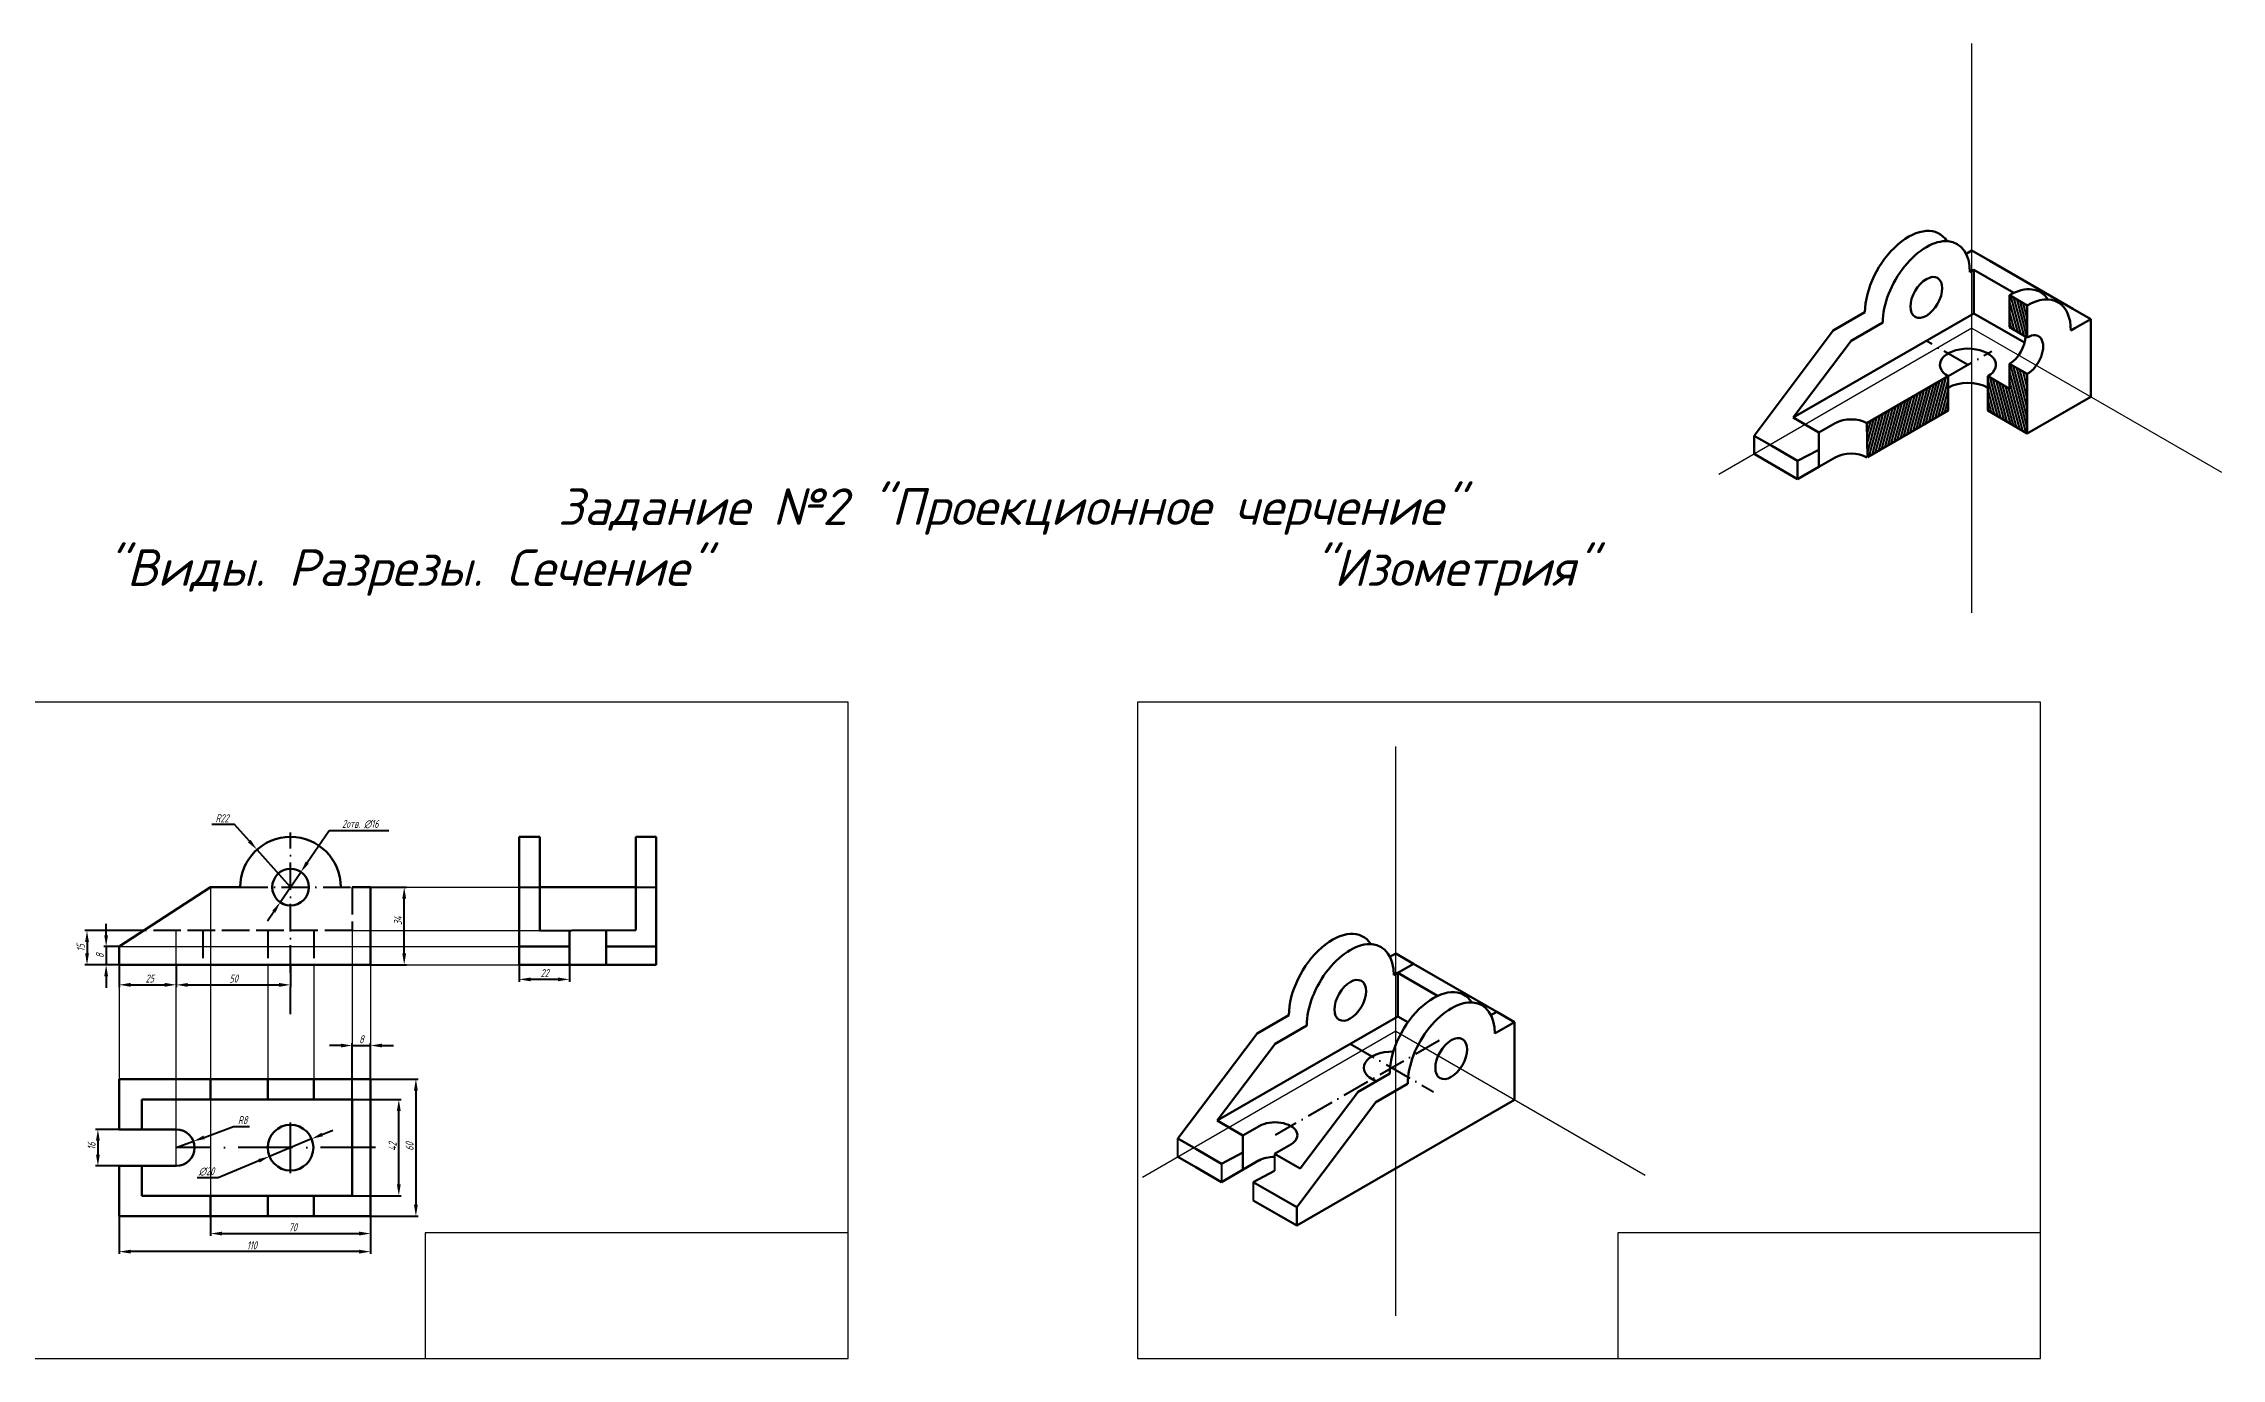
# Model space of a CAD drawing. Header units: inches. Extents: x -17 to 2111, y -24405 to 805.
# Drawn here: x 1158 to 2111, y 44 to 619 of the extents above; entities that cross this region are included whole.
import ezdxf

# ---------------------------------------------------------------- set-up
doc = ezdxf.new("R2010")
doc.units = ezdxf.units.IN
doc.header["$MEASUREMENT"] = 0
doc.linetypes.add('ACAD_ISO02W100', pattern=[15, 12, -3])
doc.linetypes.add('ACAD_ISO10W100', pattern=[18, 12, -3, 0, -3])
for name, color, linetype, lineweight in [('аннотации', 1, 'Continuous', 40), ('осевые', 4, 'ACAD_ISO10W100', 40), ('основные', 250, 'Continuous', 90), ('тонкие', 5, 'Continuous', 40), ('штриховые', 3, 'ACAD_ISO02W100', 40)]:
    doc.layers.add(name, color=color, linetype=linetype, lineweight=lineweight)
doc.styles.add('GOST', font='isocpeur.ttf', dxfattribs={"oblique": 15})
doc.styles.add('ГОСТ', font='', dxfattribs={"width": 0.9, "oblique": 15})
doc.styles.get('ГОСТ').set_extended_font_data('GOST 2.304-81')
doc.dimstyles.new('ГОСТ', dxfattribs={"dimtxt": 3.5, "dimasz": 5, "dimexe": 1, "dimexo": 0, "dimgap": 1, "dimtad": 1, "dimtoh": 1, "dimdec": 1, "dimtxsty": 'ГОСТ', "dimcen": 0, "dimclrd": 256, "dimclre": 256, "dimclrt": 256, "dimadec": 0, "dimazin": 0, "dimtfac": 1, "dimtdec": 1, "dimtmove": 0, "dimatfit": 0, "dimfxl": 1, "dimlwd": -1, "dimlwe": -1, "dimarcsym": 0})

# ---------------------------------------------------------------- blocks, each defined once
blk = doc.blocks.new('*D37')
at = {"layer": 'Defpoints', "color": 0, "transparency": 16777216}
for p in [(1300.96, 249.9), (1315.68, 249.9), (1300.96, 215.9)]:
    blk.add_point(p, dxfattribs=at)
at = {"layer": 'аннотации', "transparency": 16777216}
for p, q in [((1300.96, 249.9), (1316.68, 249.9)), ((1315.68, 220.9), (1315.68, 244.9)), ((1300.96, 215.9), (1316.68, 215.9))]:
    blk.add_line(p, q, dxfattribs=at)
for points in [[(1314.84, 244.9), (1316.51, 244.9), (1315.68, 249.9)], [(1314.84, 220.9), (1316.51, 220.9), (1315.68, 215.9)]]:
    blk.add_solid(points, dxfattribs=at)
at = {"layer": 'аннотации', "transparency": 16777216, "insert": (1312.93, 235.22), "char_height": 3.5, "attachment_point": 5, "rotation": 90, "style": 'ГОСТ'}
blk.add_mtext('34', dxfattribs=at)
blk = doc.blocks.new('*D38')
at = {"layer": 'Defpoints', "color": 0, "transparency": 16777216}
for p in [(1190.96, 215.9), (1215.96, 215.9), (1215.96, 207.19)]:
    blk.add_point(p, dxfattribs=at)
at = {"layer": 'аннотации', "transparency": 16777216}
for p, q in [((1190.96, 215.9), (1190.96, 206.19)), ((1215.96, 215.9), (1215.96, 206.19)), ((1195.96, 207.19), (1210.96, 207.19))]:
    blk.add_line(p, q, dxfattribs=at)
for points in [[(1195.96, 208.02), (1195.96, 206.35), (1190.96, 207.19)], [(1210.96, 208.02), (1210.96, 206.35), (1215.96, 207.19)]]:
    blk.add_solid(points, dxfattribs=at)
at = {"layer": 'аннотации', "transparency": 16777216, "insert": (1204.38, 209.94), "char_height": 3.5, "attachment_point": 5, "style": 'ГОСТ'}
blk.add_mtext('25', dxfattribs=at)
blk = doc.blocks.new('*D39')
at = {"layer": 'Defpoints', "color": 0, "transparency": 16777216}
for p in [(1201.72, 230.9), (1176.93, 215.9), (1201.72, 215.9)]:
    blk.add_point(p, dxfattribs=at)
at = {"layer": 'аннотации', "transparency": 16777216}
for p, q in [((1201.72, 230.9), (1175.93, 230.9)), ((1176.93, 225.9), (1176.93, 220.9)), ((1201.72, 215.9), (1175.93, 215.9))]:
    blk.add_line(p, q, dxfattribs=at)
for points in [[(1176.1, 225.9), (1177.77, 225.9), (1176.93, 230.9)], [(1176.1, 220.9), (1177.77, 220.9), (1176.93, 215.9)]]:
    blk.add_solid(points, dxfattribs=at)
at = {"layer": 'аннотации', "transparency": 16777216, "insert": (1174.18, 223.39), "char_height": 3.5, "attachment_point": 5, "rotation": 90, "style": 'ГОСТ'}
blk.add_mtext('15', dxfattribs=at)
blk = doc.blocks.new('*D40')
at = {"layer": 'Defpoints', "color": 0, "transparency": 16777216}
for p in [(1190.96, 223.9), (1185.3, 215.9), (1190.96, 215.9)]:
    blk.add_point(p, dxfattribs=at)
at = {"layer": 'аннотации', "transparency": 16777216}
for p, q in [((1185.3, 228.9), (1185.3, 233.9)), ((1190.96, 223.9), (1184.3, 223.9)), ((1185.3, 223.9), (1185.3, 215.9)), ((1190.96, 215.9), (1184.3, 215.9)), ((1185.3, 210.9), (1185.3, 205.9))]:
    blk.add_line(p, q, dxfattribs=at)
for points in [[(1184.47, 228.9), (1186.13, 228.9), (1185.3, 223.9)], [(1184.47, 210.9), (1186.13, 210.9), (1185.3, 215.9)]]:
    blk.add_solid(points, dxfattribs=at)
at = {"layer": 'аннотации', "transparency": 16777216, "insert": (1182.55, 219.9), "char_height": 3.5, "attachment_point": 5, "rotation": 90, "style": 'ГОСТ'}
blk.add_mtext('8', dxfattribs=at)
blk = doc.blocks.new('*D41')
at = {"layer": 'Defpoints', "color": 0, "transparency": 16777216}
for p in [(1251.29, 266.29), (1265.96, 249.9)]:
    blk.add_point(p, dxfattribs=at)
at = {"layer": 'аннотации', "transparency": 16777216}
for p, q in [((1241.45, 277.28), (1231.59, 277.28)), ((1247.95, 270.02), (1241.45, 277.28)), ((1265.96, 249.9), (1251.29, 266.29))]:
    blk.add_line(p, q, dxfattribs=at)
blk.add_solid([(1248.57, 270.57), (1247.33, 269.46), (1251.29, 266.29)], dxfattribs=at)
at = {"layer": 'аннотации', "transparency": 16777216, "insert": (1236.02, 280.03), "char_height": 3.5, "attachment_point": 5, "style": 'ГОСТ'}
blk.add_mtext('R22', dxfattribs=at)
blk = doc.blocks.new('*D42')
at = {"layer": 'Defpoints', "color": 0, "transparency": 16777216}
for p in [(1270.47, 256.51), (1261.45, 243.29)]:
    blk.add_point(p, dxfattribs=at)
at = {"layer": 'аннотации', "transparency": 16777216}
for p, q in [((1273.29, 260.64), (1282.9, 274.71)), ((1282.9, 274.71), (1309.01, 274.71)), ((1261.45, 243.29), (1270.47, 256.51)), ((1258.63, 239.17), (1255.81, 235.04))]:
    blk.add_line(p, q, dxfattribs=at)
for points in [[(1272.6, 261.11), (1273.98, 260.17), (1270.47, 256.51)], [(1257.94, 239.64), (1259.32, 238.7), (1261.45, 243.29)]]:
    blk.add_solid(points, dxfattribs=at)
at = {"layer": 'аннотации', "transparency": 16777216, "insert": (1296.45, 277.46), "char_height": 3.5, "attachment_point": 5, "style": 'ГОСТ'}
blk.add_mtext('2отв. ∅16', dxfattribs=at)
blk = doc.blocks.new('*D43')
at = {"layer": 'Defpoints', "color": 0, "transparency": 16777216}
for p in [(1300.96, 180.63), (1292.96, 156.96), (1300.96, 156.96)]:
    blk.add_point(p, dxfattribs=at)
at = {"layer": 'аннотации', "transparency": 16777216}
for p, q in [((1292.96, 156.96), (1292.96, 181.63)), ((1300.96, 156.96), (1300.96, 181.63)), ((1287.96, 180.63), (1282.96, 180.63)), ((1292.96, 180.63), (1300.96, 180.63)), ((1305.96, 180.63), (1310.96, 180.63))]:
    blk.add_line(p, q, dxfattribs=at)
for points in [[(1287.96, 181.46), (1287.96, 179.79), (1292.96, 180.63)], [(1305.96, 181.46), (1305.96, 179.79), (1300.96, 180.63)]]:
    blk.add_solid(points, dxfattribs=at)
at = {"layer": 'аннотации', "transparency": 16777216, "insert": (1296.96, 183.38), "char_height": 3.5, "attachment_point": 5, "style": 'ГОСТ'}
blk.add_mtext('8', dxfattribs=at)
blk = doc.blocks.new('*D44')
at = {"layer": 'Defpoints', "color": 0, "transparency": 16777216}
for p in [(1300.96, 165.96), (1300.96, 105.96), (1320.79, 105.96)]:
    blk.add_point(p, dxfattribs=at)
at = {"layer": 'аннотации', "transparency": 16777216}
for p, q in [((1300.96, 165.96), (1321.79, 165.96)), ((1320.79, 160.96), (1320.79, 110.96)), ((1300.96, 105.96), (1321.79, 105.96))]:
    blk.add_line(p, q, dxfattribs=at)
for points in [[(1319.95, 160.96), (1321.62, 160.96), (1320.79, 165.96)], [(1319.95, 110.96), (1321.62, 110.96), (1320.79, 105.96)]]:
    blk.add_solid(points, dxfattribs=at)
at = {"layer": 'аннотации', "transparency": 16777216, "insert": (1318.04, 136.45), "char_height": 3.5, "attachment_point": 5, "rotation": 90, "style": 'ГОСТ'}
blk.add_mtext('60', dxfattribs=at)
blk = doc.blocks.new('*D45')
at = {"layer": 'Defpoints', "color": 0, "transparency": 16777216}
for p in [(1292.96, 156.96), (1313.32, 156.96), (1292.96, 114.96)]:
    blk.add_point(p, dxfattribs=at)
at = {"layer": 'аннотации', "transparency": 16777216}
for p, q in [((1292.96, 156.96), (1314.32, 156.96)), ((1313.32, 119.96), (1313.32, 151.96)), ((1292.96, 114.96), (1314.32, 114.96))]:
    blk.add_line(p, q, dxfattribs=at)
for points in [[(1312.48, 151.96), (1314.15, 151.96), (1313.32, 156.96)], [(1312.48, 119.96), (1314.15, 119.96), (1313.32, 114.96)]]:
    blk.add_solid(points, dxfattribs=at)
at = {"layer": 'аннотации', "transparency": 16777216, "insert": (1310.57, 136.41), "char_height": 3.5, "attachment_point": 5, "rotation": 90, "style": 'ГОСТ'}
blk.add_mtext('42', dxfattribs=at)
blk = doc.blocks.new('*D46')
at = {"layer": 'Defpoints', "color": 0, "transparency": 16777216}
for p in [(1230.96, 105.96), (1300.96, 105.96), (1300.96, 98.39)]:
    blk.add_point(p, dxfattribs=at)
at = {"layer": 'аннотации', "transparency": 16777216}
for p, q in [((1230.96, 105.96), (1230.96, 97.39)), ((1300.96, 105.96), (1300.96, 97.39)), ((1235.96, 98.39), (1295.96, 98.39))]:
    blk.add_line(p, q, dxfattribs=at)
for points in [[(1235.96, 99.22), (1235.96, 97.55), (1230.96, 98.39)], [(1295.96, 99.22), (1295.96, 97.55), (1300.96, 98.39)]]:
    blk.add_solid(points, dxfattribs=at)
at = {"layer": 'аннотации', "transparency": 16777216, "insert": (1266.95, 101.14), "char_height": 3.5, "attachment_point": 5, "style": 'ГОСТ'}
blk.add_mtext('70', dxfattribs=at)
blk = doc.blocks.new('*D47')
at = {"layer": 'Defpoints', "color": 0, "transparency": 16777216}
for p in [(1190.96, 105.96), (1300.96, 105.96), (1190.96, 90.48)]:
    blk.add_point(p, dxfattribs=at)
at = {"layer": 'аннотации', "transparency": 16777216}
for p, q in [((1190.96, 105.96), (1190.96, 89.48)), ((1300.96, 105.96), (1300.96, 89.48)), ((1295.96, 90.48), (1195.96, 90.48))]:
    blk.add_line(p, q, dxfattribs=at)
for points in [[(1195.96, 91.31), (1195.96, 89.64), (1190.96, 90.48)], [(1295.96, 91.31), (1295.96, 89.64), (1300.96, 90.48)]]:
    blk.add_solid(points, dxfattribs=at)
at = {"layer": 'аннотации', "transparency": 16777216, "insert": (1249.05, 93.23), "char_height": 3.5, "attachment_point": 5, "style": 'ГОСТ'}
blk.add_mtext('110', dxfattribs=at)
blk = doc.blocks.new('*D48')
at = {"layer": 'Defpoints', "color": 0, "transparency": 16777216}
for p in [(1190.96, 143.96), (1181.69, 127.96), (1190.96, 127.96)]:
    blk.add_point(p, dxfattribs=at)
at = {"layer": 'аннотации', "transparency": 16777216}
for p, q in [((1190.96, 143.96), (1180.69, 143.96)), ((1181.69, 138.96), (1181.69, 132.96)), ((1190.96, 127.96), (1180.69, 127.96))]:
    blk.add_line(p, q, dxfattribs=at)
for points in [[(1180.86, 138.96), (1182.53, 138.96), (1181.69, 143.96)], [(1180.86, 132.96), (1182.53, 132.96), (1181.69, 127.96)]]:
    blk.add_solid(points, dxfattribs=at)
at = {"layer": 'аннотации', "transparency": 16777216, "insert": (1178.94, 136.64), "char_height": 3.5, "attachment_point": 5, "rotation": 90, "style": 'ГОСТ'}
blk.add_mtext('16', dxfattribs=at)
blk = doc.blocks.new('*D49')
at = {"layer": 'Defpoints', "color": 0, "transparency": 16777216}
for p in [(1275.19, 139.8), (1256.73, 132.12)]:
    blk.add_point(p, dxfattribs=at)
at = {"layer": 'аннотации', "transparency": 16777216}
for p, q in [((1279.81, 141.72), (1284.43, 143.64)), ((1275.19, 139.8), (1256.73, 132.12)), ((1252.11, 130.2), (1234.34, 122.81)), ((1234.34, 122.81), (1225.08, 122.81))]:
    blk.add_line(p, q, dxfattribs=at)
for points in [[(1279.49, 142.49), (1280.13, 140.95), (1275.19, 139.8)], [(1251.79, 130.97), (1252.43, 129.43), (1256.73, 132.12)]]:
    blk.add_solid(points, dxfattribs=at)
at = {"layer": 'аннотации', "transparency": 16777216, "insert": (1229.21, 125.56), "char_height": 3.5, "attachment_point": 5, "style": 'ГОСТ'}
blk.add_mtext('∅20', dxfattribs=at)
blk = doc.blocks.new('*D50')
at = {"layer": 'Defpoints', "color": 0, "transparency": 16777216}
for p in [(1215.96, 135.96), (1223.46, 138.74)]:
    blk.add_point(p, dxfattribs=at)
at = {"layer": 'аннотации', "transparency": 16777216}
for p, q in [((1228.15, 140.47), (1241.06, 145.25)), ((1241.06, 145.25), (1247.96, 145.25)), ((1215.96, 135.96), (1223.46, 138.74))]:
    blk.add_line(p, q, dxfattribs=at)
blk.add_solid([(1227.86, 141.25), (1228.44, 139.69), (1223.46, 138.74)], dxfattribs=at)
at = {"layer": 'аннотации', "transparency": 16777216, "insert": (1245.01, 148), "char_height": 3.5, "attachment_point": 5, "style": 'ГОСТ'}
blk.add_mtext('R8', dxfattribs=at)
blk = doc.blocks.new('*D51')
at = {"layer": 'Defpoints', "color": 0, "transparency": 16777216}
for p in [(1215.96, 215.9), (1265.96, 215.9), (1265.96, 207.16)]:
    blk.add_point(p, dxfattribs=at)
at = {"layer": 'аннотации', "transparency": 16777216}
for p, q in [((1215.96, 215.9), (1215.96, 206.16)), ((1265.96, 215.9), (1265.96, 206.16)), ((1220.96, 207.16), (1260.96, 207.16))]:
    blk.add_line(p, q, dxfattribs=at)
for points in [[(1220.96, 207.99), (1220.96, 206.32), (1215.96, 207.16)], [(1260.96, 207.99), (1260.96, 206.32), (1265.96, 207.16)]]:
    blk.add_solid(points, dxfattribs=at)
at = {"layer": 'аннотации', "transparency": 16777216, "insert": (1241.07, 209.91), "char_height": 3.5, "attachment_point": 5, "style": 'ГОСТ'}
blk.add_mtext('50', dxfattribs=at)
blk = doc.blocks.new('*D52')
at = {"layer": 'Defpoints', "color": 0, "transparency": 16777216}
for p in [(1365.95, 215.94), (1387.95, 215.94), (1365.95, 209.56)]:
    blk.add_point(p, dxfattribs=at)
at = {"layer": 'аннотации', "transparency": 16777216}
for p, q in [((1365.95, 215.94), (1365.95, 208.56)), ((1387.95, 215.94), (1387.95, 208.56)), ((1382.95, 209.56), (1370.95, 209.56))]:
    blk.add_line(p, q, dxfattribs=at)
for points in [[(1370.95, 210.39), (1370.95, 208.73), (1365.95, 209.56)], [(1382.95, 210.39), (1382.95, 208.73), (1387.95, 209.56)]]:
    blk.add_solid(points, dxfattribs=at)
at = {"layer": 'аннотации', "transparency": 16777216, "insert": (1377.11, 212.31), "char_height": 3.5, "attachment_point": 5, "style": 'ГОСТ'}
blk.add_mtext('22', dxfattribs=at)

msp = doc.modelspace()

# ---------------------------------------------------------------- hatches: boundary and pattern name
at = {"layer": 'тонкие'}
h = msp.add_hatch(dxfattribs=at)
h.set_pattern_fill('ANSI31', color=256, scale=9, angle=60, style=0)
h.paths.add_polyline_path([(2025.66, 504.37), (2017.87, 508.87), (2017.87, 494.87), (2025.66, 490.37)])
h = msp.add_hatch(dxfattribs=at)
h.set_pattern_fill('ANSI31', color=256, scale=9, angle=60)
h.paths.add_polyline_path([(2025.66, 474.37), (2017.87, 478.87), (2017.87, 467.87), (2008.34, 473.37), (2008.34, 458.37), (2025.66, 448.37)])
h = msp.add_hatch(dxfattribs=at)
h.set_pattern_fill('ANSI31', color=256, scale=9, angle=210, style=0)
h.paths.add_polyline_path([(1991.02, 458.37), (1955.73, 438), (1955.51, 452.87), (1991.02, 473.37)])

# ---------------------------------------------------------------- linework, layer by layer
at = {"layer": 'Defpoints'}
for p, q in [((2001.41, 369.86), (2001.41, 618.89)), ((2001.41, 494.37), (1890.69, 430.45)), ((2001.41, 494.37), (2110.57, 431.35)), ((1509.83, 330.76), (1114.83, 330.76)), ((1509.83, 43.76), (1509.83, 330.76)), ((1636.48, 330.76), (1636.48, 43.76)), ((2031.48, 330.76), (1636.48, 330.76)), ((2031.48, 43.76), (2031.48, 330.76)), ((1749.41, 62.38), (1749.41, 311.42)), ((1230.96, 249.9), (1230.96, 105.96)), ((1300.96, 249.9), (1365.95, 249.9)), ((1215.96, 143.96), (1215.96, 230.9)), ((1292.96, 230.9), (1374.95, 230.9)), ((1292.96, 230.9), (1292.96, 156.96)), ((1190.96, 223.9), (1365.95, 223.94)), ((1190.96, 215.9), (1190.96, 165.96)), ((1255.96, 215.9), (1255.96, 165.96)), ((1276.15, 215.9), (1276.15, 165.96)), ((1300.96, 215.9), (1365.95, 215.94)), ((1300.96, 215.9), (1300.96, 165.96)), ((1749.41, 186.9), (1638.69, 122.97)), ((1749.41, 186.9), (1858.57, 123.87)), ((1215.96, 127.96), (1215.96, 143.96)), ((1509.83, 98.76), (1324.83, 98.76)), ((1324.83, 98.76), (1324.83, 43.76)), ((2031.48, 98.76), (1846.48, 98.76)), ((1846.48, 98.76), (1846.48, 43.76)), ((1114.83, 43.76), (1509.83, 43.76)), ((1636.48, 43.76), (2031.48, 43.76))]:
    msp.add_line(p, q, dxfattribs=at)
at = {"layer": 'осевые'}
for p, q in [((1999.68, 478.37), (1981.49, 488.87)), ((1991.02, 473.37), (2010.07, 484.37)), ((1265.96, 194.38), (1265.96, 273.79)), ((1243.96, 249.9), (1292.96, 249.9)), ((1365.95, 249.9), (1374.95, 249.9)), ((1416.95, 249.9), (1425.95, 249.9)), ((1768.46, 182.9), (1696.58, 141.4)), ((1729.49, 181.4), (1765.86, 160.4))]:
    msp.add_line(p, q, dxfattribs=at)
at = {"layer": 'осевые', "ltscale": 2}
for p, q in [((1265.96, 124.75), (1265.96, 147.01)), ((1303.13, 135.96), (1215.96, 135.96))]:
    msp.add_line(p, q, dxfattribs=at)
at = {"layer": 'основные', "linetype": 'ACAD_ISO10W100'}
for p, q in [((2001.41, 528.37), (1998.88, 526.91)), ((1749.41, 220.9), (1746.88, 219.43)), ((1793.58, 195.4), (1791.04, 193.93))]:
    msp.add_line(p, q, dxfattribs=at)
at = {"layer": 'основные'}
for p, q in [((2009.21, 523.87), (2001.41, 528.37)), ((2002.28, 519.87), (2000.55, 518.87)), ((2002.28, 519.87), (2019.69, 509.82)), ((2002.28, 500.87), (2002.28, 519.87)), ((2009.21, 523.87), (2045.58, 502.87)), ((2025.66, 504.37), (2017.87, 508.87)), ((2017.87, 508.87), (2017.87, 494.87)), ((2002.28, 500.87), (1923.27, 455.26)), ((1954.65, 501.37), (1940.79, 493.37)), ((1962.44, 496.87), (1948.59, 488.87)), ((2024.43, 488.09), (2002.28, 500.87)), ((2025.66, 504.37), (2025.66, 490.37)), ((2045.58, 502.87), (2053.37, 498.37)), ((2053.37, 498.37), (2046.45, 494.37)), ((2053.37, 498.37), (2053.37, 464.37)), ((1940.79, 493.37), (1906.15, 447.37)), ((1948.59, 488.87), (1923.27, 455.26)), ((2025.66, 490.37), (2017.87, 494.87)), ((2046.45, 494.37), (2044.71, 493.37)), ((2017.87, 478.87), (2017.87, 467.87)), ((2025.66, 474.37), (2017.87, 478.87)), ((1955.51, 452.87), (1991.02, 473.37)), ((1991.02, 458.37), (1991.02, 473.37)), ((2017.87, 467.87), (2008.34, 473.37)), ((2008.34, 458.37), (2008.34, 473.37)), ((2025.66, 474.37), (2025.66, 448.37)), ((1991.02, 458.37), (1955.73, 438)), ((2025.66, 448.37), (2008.34, 458.37)), ((2025.66, 448.37), (2053.37, 464.37)), ((1923.27, 455.26), (1934.53, 448.76)), ((1934.53, 448.76), (1941.66, 452.87)), ((1934.53, 448.76), (1934.53, 433.76)), ((1955.51, 452.87), (1955.73, 438)), ((1906.15, 439.37), (1906.15, 447.37)), ((1913.94, 442.87), (1906.15, 447.37)), ((1906.15, 439.37), (1913.94, 434.87)), ((1913.94, 442.87), (1925.2, 436.37)), ((1925.2, 436.37), (1934.53, 441.26)), ((1913.94, 434.87), (1925.2, 428.37)), ((1925.2, 436.37), (1925.2, 428.37)), ((1925.2, 428.37), (1934.53, 433.76)), ((1934.53, 433.76), (1941.66, 437.87)), ((1365.95, 249.9), (1365.95, 271.9)), ((1365.95, 271.9), (1374.95, 271.9)), ((1374.95, 271.9), (1374.95, 249.9)), ((1416.95, 249.9), (1416.95, 271.9)), ((1416.95, 271.9), (1425.95, 271.9)), ((1425.95, 271.9), (1425.95, 249.9)), ((1230.96, 249.9), (1190.96, 223.9)), ((1243.96, 249.9), (1230.96, 249.9)), ((1300.96, 249.9), (1292.96, 249.9)), ((1300.96, 215.9), (1300.96, 249.9)), ((1365.95, 223.94), (1365.95, 249.9)), ((1374.95, 230.85), (1374.95, 249.9)), ((1374.95, 249.9), (1416.95, 249.9)), ((1416.95, 231.12), (1416.95, 249.9)), ((1425.95, 223.94), (1425.95, 249.9)), ((1388.97, 230.94), (1374.95, 230.85)), ((1387.95, 215.94), (1387.95, 230.93)), ((1388.97, 230.94), (1416.95, 231.12)), ((1404.09, 215.94), (1403.95, 231.04)), ((1190.96, 215.9), (1190.96, 223.9)), ((1365.95, 215.94), (1365.95, 223.94)), ((1365.95, 223.94), (1387.95, 223.94)), ((1403.95, 223.94), (1425.95, 223.94)), ((1425.95, 215.94), (1425.95, 223.94)), ((1757.2, 216.4), (1749.41, 220.9)), ((1190.96, 215.9), (1300.96, 215.9)), ((1365.95, 215.94), (1425.95, 215.94)), ((1750.28, 212.4), (1748.54, 211.4)), ((1757.2, 216.4), (1750.28, 212.4)), ((1750.28, 212.4), (1767.68, 202.35)), ((1750.28, 193.4), (1750.28, 212.4)), ((1757.2, 216.4), (1793.58, 195.4)), ((1750.28, 193.4), (1671.27, 147.78)), ((1702.64, 193.9), (1688.79, 185.9)), ((1754.73, 190.82), (1750.28, 193.4)), ((1793.58, 195.4), (1801.37, 190.9)), ((1801.37, 190.9), (1794.44, 186.9)), ((1801.37, 190.9), (1801.37, 156.9)), ((1688.79, 185.9), (1654.15, 139.9)), ((1696.58, 181.4), (1671.27, 147.78)), ((1710.44, 189.4), (1696.58, 181.4)), ((1190.96, 165.96), (1300.96, 165.96)), ((1190.96, 143.96), (1190.96, 165.96)), ((1230.96, 165.96), (1230.96, 156.96)), ((1255.96, 165.96), (1255.96, 156.96)), ((1276.15, 165.96), (1276.15, 156.96)), ((1300.96, 165.96), (1300.96, 105.96)), ((1746.81, 168.4), (1732.96, 160.4)), ((1754.61, 163.9), (1740.75, 155.9)), ((1200.96, 156.96), (1292.96, 156.96)), ((1200.96, 143.96), (1200.96, 156.96)), ((1292.96, 114.96), (1292.96, 156.96)), ((1706.11, 101.9), (1801.37, 156.9)), ((1740.75, 155.9), (1706.11, 109.9)), ((1707.64, 126.78), (1732.96, 160.4)), ((1215.96, 143.96), (1190.96, 143.96)), ((1671.27, 147.78), (1682.53, 141.28)), ((1682.53, 141.28), (1689.65, 145.4)), ((1661.94, 135.4), (1654.15, 139.9)), ((1661.94, 135.4), (1673.2, 128.9)), ((1673.2, 128.9), (1682.53, 133.78)), ((1682.53, 141.28), (1682.53, 126.28)), ((1696.38, 133.28), (1703.51, 137.4)), ((1190.96, 105.96), (1190.96, 127.96)), ((1190.96, 127.96), (1215.96, 127.96)), ((1200.96, 114.96), (1200.96, 127.96)), ((1654.15, 131.9), (1661.94, 127.4)), ((1661.94, 127.4), (1673.2, 120.9)), ((1673.2, 120.9), (1689.69, 130.42)), ((1687.06, 120.9), (1696.38, 125.78)), ((1696.38, 133.28), (1707.64, 126.78)), ((1200.96, 114.96), (1292.96, 114.96)), ((1230.96, 114.96), (1230.96, 105.96)), ((1255.96, 114.96), (1255.96, 105.96)), ((1276.15, 114.96), (1276.15, 105.96)), ((1698.31, 114.4), (1687.06, 120.9)), ((1706.11, 109.9), (1698.31, 114.4)), ((1300.96, 105.96), (1190.96, 105.96)), ((1698.31, 106.4), (1687.06, 112.9)), ((1698.31, 106.4), (1706.11, 101.9)), ((1706.11, 101.9), (1706.11, 109.9))]:
    msp.add_line(p, q, dxfattribs=at)
for centre, radius in [((1265.96, 249.9), 8), ((1265.96, 135.96), 10)]:
    msp.add_circle(centre, radius, dxfattribs=at)
for centre, radius, start, end in [((1265.96, 249.9), 22, 0, 180), ((1215.96, 135.96), 8, 270, 90)]:
    msp.add_arc(centre, radius, start, end, dxfattribs=at)
for centre, major_axis, start_param, end_param in [((1973.7, 512.37), (-13.47, -23.33), 2.848128, 5.497787), ((1981.49, 507.87), (-13.47, -23.33), 2.356194, 5.497787), ((2017.87, 486.87), (-13.47, -23.33), 2.848128, 3.926991), ((2025.66, 482.37), (-13.47, -23.33), 2.356194, 3.926991), ((2017.87, 486.87), (-4.9, -8.49), 0.785398, 2.356194), ((2025.66, 482.37), (-4.9, -8.49), 0.785398, 3.926991), ((1999.68, 478.37), (-12.25, 0), 2.356194, 7.068583), ((1999.68, 463.37), (-12.25, 0), 3.926991, 5.497787), ((1948.59, 448.87), (-9.8, 0), 3.926991, 5.497787), ((1948.59, 433.87), (-9.8, 0), 3.926991, 5.497787), ((1721.7, 204.9), (-13.47, -23.33), 2.848128, 5.497787), ((1729.49, 200.4), (-13.47, -23.33), 2.356194, 5.497787), ((1765.86, 179.4), (-13.47, -23.33), 2.848128, 5.497787), ((1773.66, 174.9), (-13.47, -23.33), 2.356194, 5.497787), ((1747.68, 170.9), (-12.25, 0), 4.657174, 7.269941), ((1696.58, 141.4), (-9.8, 0), 2.356194, 5.497787), ((1696.58, 126.32), (-9.8, 0), 4.732788, 5.487851)]:
    msp.add_ellipse(centre, major_axis=major_axis, ratio=0.57735, start_param=start_param, end_param=end_param, dxfattribs=at)
for centre in [(1981.49, 507.87), (1729.49, 200.4), (1773.66, 174.9)]:
    msp.add_ellipse(centre, major_axis=(-4.9, -8.49), ratio=0.57735, dxfattribs=at)
at = {"layer": 'тонкие'}
for p, q in [((1794.44, 186.9), (1792.71, 185.9)), ((1654.15, 131.9), (1654.15, 139.9)), ((1673.2, 128.9), (1673.2, 120.9)), ((1696.38, 133.28), (1696.38, 125.78)), ((1687.06, 120.9), (1687.06, 112.9))]:
    msp.add_line(p, q, dxfattribs=at)
at = {"layer": 'штриховые'}
for p, q in [((1292.96, 249.9), (1292.96, 230.9)), ((1292.96, 230.9), (1201.72, 230.9)), ((1227.58, 230.9), (1227.58, 215.9)), ((1255.96, 230.9), (1255.96, 215.9)), ((1276.15, 230.9), (1276.15, 215.9))]:
    msp.add_line(p, q, dxfattribs=at)

# ---------------------------------------------------------------- texts
at = {"layer": 'Defpoints', "insert": (1137.18, 424.35), "char_height": 16, "width": 887.7291, "attachment_point": 1, "style": 'GOST'}
msp.add_mtext('\\pxqc,t42;Задание №2 "Проекционное черчение"\\P\\pq*,t3,36;^I"Виды. Разрезы. Сечение"^I"Изометрия"', dxfattribs=at)

# ---------------------------------------------------------------- dimensions: what is measured, and where the dimension line sits
at = {"layer": 'аннотации'}
for center, mpoint, picture, middle in [((1265.96, 249.9), (1251.29, 266.29), '*D41', (1236.02, 277.28)), ((1215.96, 135.96), (1223.46, 138.74), '*D50', (1245.01, 145.25))]:
    dim = msp.add_radius_dim(center=center, mpoint=mpoint, dimstyle='ГОСТ', dxfattribs=at)
    dim.commit()
    dim.dimension.update_dxf_attribs({"geometry": picture, "text_midpoint": middle, "dimtype": 164})
dim = msp.add_diameter_dim_2p(p1=(1261.45, 243.29), p2=(1270.47, 256.51), text='2отв. <>', dimstyle='ГОСТ', dxfattribs=at)
dim.commit()
dim.dimension.update_dxf_attribs({"geometry": '*D42', "text_midpoint": (1296.45, 274.71), "dimtype": 163})
for base, p1, p2, picture, middle in [((1315.68, 249.9), (1300.96, 215.9), (1300.96, 249.9), '*D37', (1315.68, 235.22)), ((1176.93, 215.9), (1201.72, 230.9), (1201.72, 215.9), '*D39', (1176.93, 223.39)), ((1185.3, 215.9), (1190.96, 223.9), (1190.96, 215.9), '*D40', (1185.3, 219.9)), ((1320.79, 105.96), (1300.96, 165.96), (1300.96, 105.96), '*D44', (1320.79, 136.45)), ((1313.32, 156.96), (1292.96, 114.96), (1292.96, 156.96), '*D45', (1313.32, 136.41)), ((1181.69, 127.96), (1190.96, 143.96), (1190.96, 127.96), '*D48', (1181.69, 136.64))]:
    dim = msp.add_linear_dim(base=base, p1=p1, p2=p2, angle=90, dimstyle='ГОСТ', dxfattribs=at)
    dim.commit()
    dim.dimension.update_dxf_attribs({"geometry": picture, "text_midpoint": middle, "dimtype": 160})
for base, p1, p2, picture, middle in [((1215.96, 207.19), (1190.96, 215.9), (1215.96, 215.9), '*D38', (1204.38, 207.19)), ((1265.96, 207.16), (1215.96, 215.9), (1265.96, 215.9), '*D51', (1241.07, 207.16)), ((1365.95, 209.56), (1387.95, 215.94), (1365.95, 215.94), '*D52', (1377.11, 209.56)), ((1300.96, 180.63), (1292.96, 156.96), (1300.96, 156.96), '*D43', (1296.96, 180.63)), ((1190.96, 90.48), (1300.96, 105.96), (1190.96, 105.96), '*D47', (1249.05, 90.48)), ((1300.96, 98.39), (1230.96, 105.96), (1300.96, 105.96), '*D46', (1266.95, 98.39))]:
    dim = msp.add_linear_dim(base=base, p1=p1, p2=p2, dimstyle='ГОСТ', dxfattribs=at)
    dim.commit()
    dim.dimension.update_dxf_attribs({"geometry": picture, "text_midpoint": middle, "dimtype": 160})
dim = msp.add_diameter_dim_2p(p1=(1275.19, 139.8), p2=(1256.73, 132.12), dimstyle='ГОСТ', dxfattribs=at)
dim.commit()
dim.dimension.update_dxf_attribs({"geometry": '*D49', "text_midpoint": (1229.21, 122.81), "dimtype": 163})

doc.saveas('drawing.dxf')
